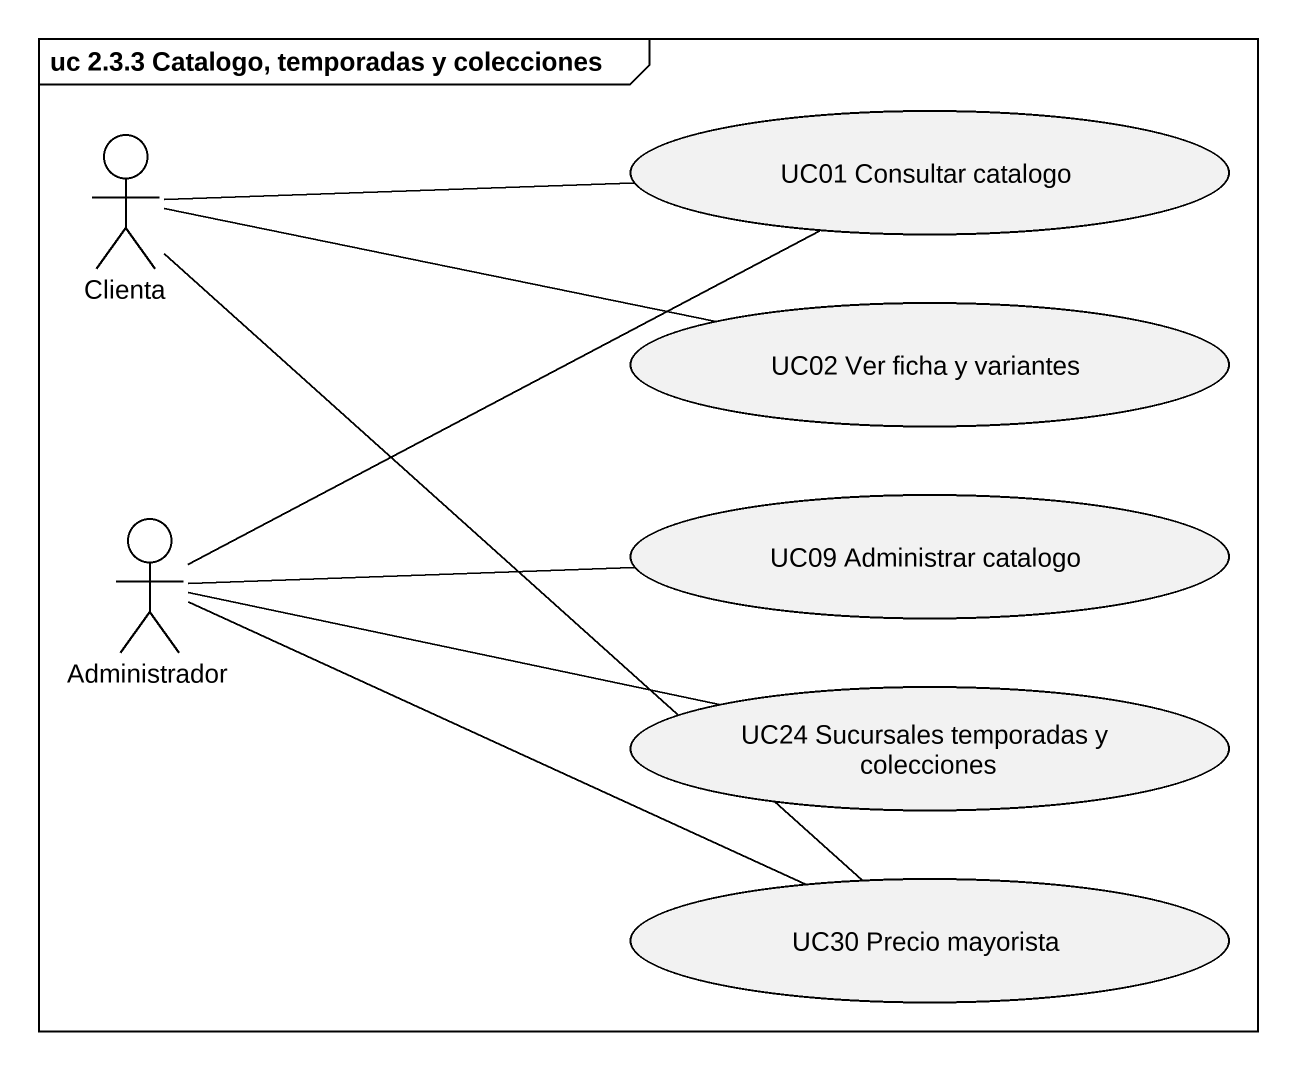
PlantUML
@startuml
mainframe uc 2.3.3 Catalogo, temporadas y colecciones
actor Clienta
usecase "UC01 Consultar catalogo" as UC01_Consultar_catalogo
usecase "UC02 Ver ficha y variantes" as UC02_Ver_ficha_y_variantes
actor Administrador
usecase "UC09 Administrar catalogo" as UC09_Administrar_catalogo
usecase "UC24 Sucursales temporadas y colecciones" as UC24_Sucursales_temporadas
usecase "UC30 Precio mayorista" as UC30_Precio_mayorista
Clienta -right- UC01_Consultar_catalogo
Clienta -right- UC02_Ver_ficha_y_variantes
Clienta -- UC30_Precio_mayorista
Administrador -right- UC01_Consultar_catalogo
Administrador -right- UC09_Administrar_catalogo
Administrador -right- UC24_Sucursales_temporadas
Administrador -right- UC30_Precio_mayorista
@enduml
